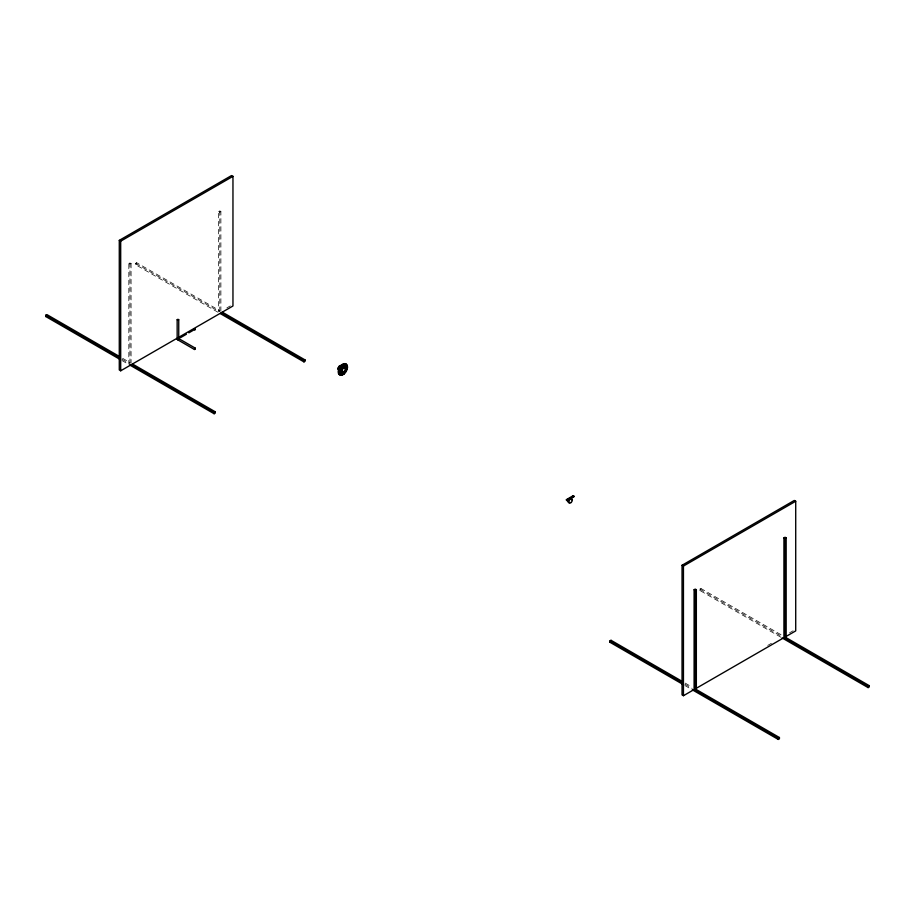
<?xml version="1.0" encoding="UTF-8"?>
<svg xmlns="http://www.w3.org/2000/svg" width="915" height="915" viewBox="0 0 915 915"><rect width="100%" height="100%" fill="white"/><g stroke="black" fill="none" stroke-linecap="round" stroke-linejoin="round"><path stroke-width="0.69" stroke-dasharray="4.58 3.43" d="M122.621 358.314L129.953 362.546L128.832 363.186L128.832 263.371L129.953 262.719L131.074 263.371L131.074 363.186M217.93 312.221L135.569 264.664L135.569 263.371L136.69 262.719L219.772 310.688L218.651 311.34L218.651 211.514L219.772 210.862L220.892 211.514L220.892 311.34M131.074 263.371L129.953 264.012L128.832 263.371M220.892 211.514L219.772 212.166L218.651 211.514M135.569 264.664L136.69 264.023L136.69 262.719M226.817 307.909L230.374 305.862M780.85 637.217L699.723 590.381L699.723 589.077L700.844 588.437L782.405 635.525M699.723 590.381L700.844 589.729L700.844 588.437M767.742 645.418L771.437 643.291M789.565 632.814L793.122 630.767M135.569 263.371L219.051 311.569M699.723 589.077L781.284 636.177M685.175 683.093L691.351 686.662M121.855 359.16L129.232 363.427M684.786 684.168L692.163 688.423M121.958 360.521L128.111 364.067M684.889 685.529L691.031 689.075M219.772 210.862L219.772 311.981M129.953 262.719L129.953 363.838"/><path stroke-width="1.37" d="M340.208 370.266C348.855 365.817 334.661 366.24 341.238 370.163M342.073 369.443L341.535 368.676L342.473 368.756M341.215 370.541L342.759 368.631L342.759 366.572A2.848 1.864 -17.1 0 0 343.708 366.492M341.604 366.675L340.517 367.475M340.323 367.224C342.336 364.204 337.521 371.433 339.98 368.39M178.013 339.74L177.155 339.156L177.155 319.712L177.945 319.255L178.745 319.712L178.745 339.156M178.745 319.712L177.155 319.712M177.155 339.156L177.945 338.699M341.935 366.961L342.107 369.751A2.848 2.562 -89.3 0 0 344.6 372.096A5.547 3.203 -60 0 1 343.651 373.103M339.179 371.021L339.282 369.832M339.499 368.951L339.671 368.345M340.517 370.358L340.323 370.781A2.848 1.864 77.1 0 1 340.86 373.835M341.958 369.523L342.759 368.631A2.848 2.562 -30.7 0 1 346.042 369.614L345.413 370.907M119.282 240.359L231.552 175.543L232.959 176.343L232.959 305.987L120.689 370.804L119.282 369.992L119.282 240.359L120.689 241.171L232.959 176.343M119.499 359.103L45.75 316.521L45.75 315.229L46.871 314.577L118.961 356.198M45.75 316.521L46.871 315.869M180.427 337.704L186.431 334.227M188.845 332.843L194.861 329.366M131.36 364.65L214.156 412.448L215.277 411.807L215.277 413.1L214.156 413.752L129.335 364.776M221.167 312.793L303.974 360.601L305.095 359.95L305.095 361.242L303.974 361.894L220.378 313.639M341.375 369.225L342.496 368.573M566.396 499.624L573.133 495.736L573.98 496.216L567.243 500.757L566.396 499.624L567.243 500.116L573.98 496.216M566.396 500.276L573.133 496.388L573.98 496.868M692.266 689.784L778.31 739.457L779.431 738.817L779.431 737.513L696.349 689.555L696.349 589.729L695.228 589.077L694.108 589.729L694.108 689.555L683.448 695.709L682.041 694.897L682.041 565.264L794.312 500.436L795.718 501.248L795.718 630.893L785.047 637.046M682.041 565.264L683.448 566.065L795.718 501.248M696.464 688.194L783.926 637.698L783.926 537.871L785.047 537.231L786.168 537.871L786.168 637.698L869.25 685.667L869.25 686.959L868.129 687.611L782.085 637.927M694.108 589.729L695.228 590.381L696.349 589.729M783.926 537.871L785.047 538.523L786.168 537.871M682.43 684.1L609.905 642.239L609.905 640.935L611.026 640.294L682.704 681.675M609.905 642.239L611.026 641.587L611.026 640.294M695.228 590.381L695.228 690.196L696.349 689.555M785.047 538.523L785.047 638.35L786.168 637.698M695.228 690.196L778.31 738.165L779.431 737.513M785.047 638.35L868.129 686.307L869.25 685.667M345.012 367.853L343.743 367.373L344.795 366.663M177.762 339.82L194.495 349.507L195.284 349.05L195.284 348.135L178.448 338.413C177.979 340.883 177.727 337.006 177.899 339.808M343.468 364.879A2.848 0.869 -27.2 0 1 344.6 364.262L346.042 365.085A5.547 3.203 -60 0 1 346.43 368.299M195.284 348.135L194.495 349.507M222.299 312.141L305.095 359.95M132.481 363.998L215.277 411.807M45.75 315.229L119.053 357.548M609.905 640.935L681.583 682.315M339.248 369.008A5.547 3.203 -60 0 0 339.248 373.537L339.865 374.109M341.432 372.497L341.512 371.227L342.565 372.096M868.129 686.307L868.129 687.611M778.31 738.165L778.31 739.457M683.448 566.065L683.448 695.709M573.133 495.736L573.133 496.388M567.243 500.116L567.243 500.757M303.974 360.601L303.974 361.894M214.156 412.448L214.156 413.752M120.689 241.171L120.689 370.804M338.985 369.729A2.265 1.304 -60 0 1 338.516 367.27A2.265 1.304 -60 0 1 340.918 365.703M339.168 369.832A2.265 1.304 -60 0 1 338.584 367.647A2.265 1.304 -60 0 1 340.769 365.703M339.076 370.06A2.516 1.453 -60 0 1 338.55 367.327A2.516 1.453 -60 0 1 341.226 365.588M345.801 371.135A6.313 3.649 -60 0 1 338.996 374.384A6.313 3.649 -60 0 1 340.769 365.737A6.313 3.649 -60 0 1 346.957 365.497M346.957 368.162A6.313 3.649 -60 0 1 346.522 369.66M340.677 366.526A5.547 3.203 -60 0 1 344.6 364.262M346.042 365.085A2.848 1.864 -17.1 0 1 345.195 365.886M339.248 373.537A2.848 0.869 87.2 0 1 339.374 371.113M571.463 498.847A2.482 1.43 -60 0 1 571.463 499.899M569.771 502.392A2.482 1.43 -60 0 1 568.009 501.374A2.482 1.43 -60 0 1 569.771 498.332M570.228 498.137A2.482 1.43 -60 0 1 570.651 498.092M341.318 366.114L342.599 365.119L341.318 366.114M194.312 328.885C194.746 331.653 196.233 328.279 194.312 328.885M343.468 372.405A4.529 2.619 -60 0 0 344.909 365.394A4.529 2.619 -60 0 0 339.545 370.14A4.529 2.619 -60 0 0 343.468 372.405M344.097 373.354A5.547 3.203 -60 0 0 345.859 364.765A5.547 3.203 -60 0 0 339.305 370.586A5.547 3.203 -60 0 0 344.097 373.354M344.246 373.88A6.313 3.649 -60 0 0 346.247 364.101A6.313 3.649 -60 0 0 338.779 370.724A6.313 3.649 -60 0 0 344.246 373.88M571.063 502.541A2.482 1.43 -60 0 0 571.852 498.686A2.482 1.43 -60 0 0 568.913 501.294A2.482 1.43 -60 0 0 571.063 502.541"/></g></svg>
